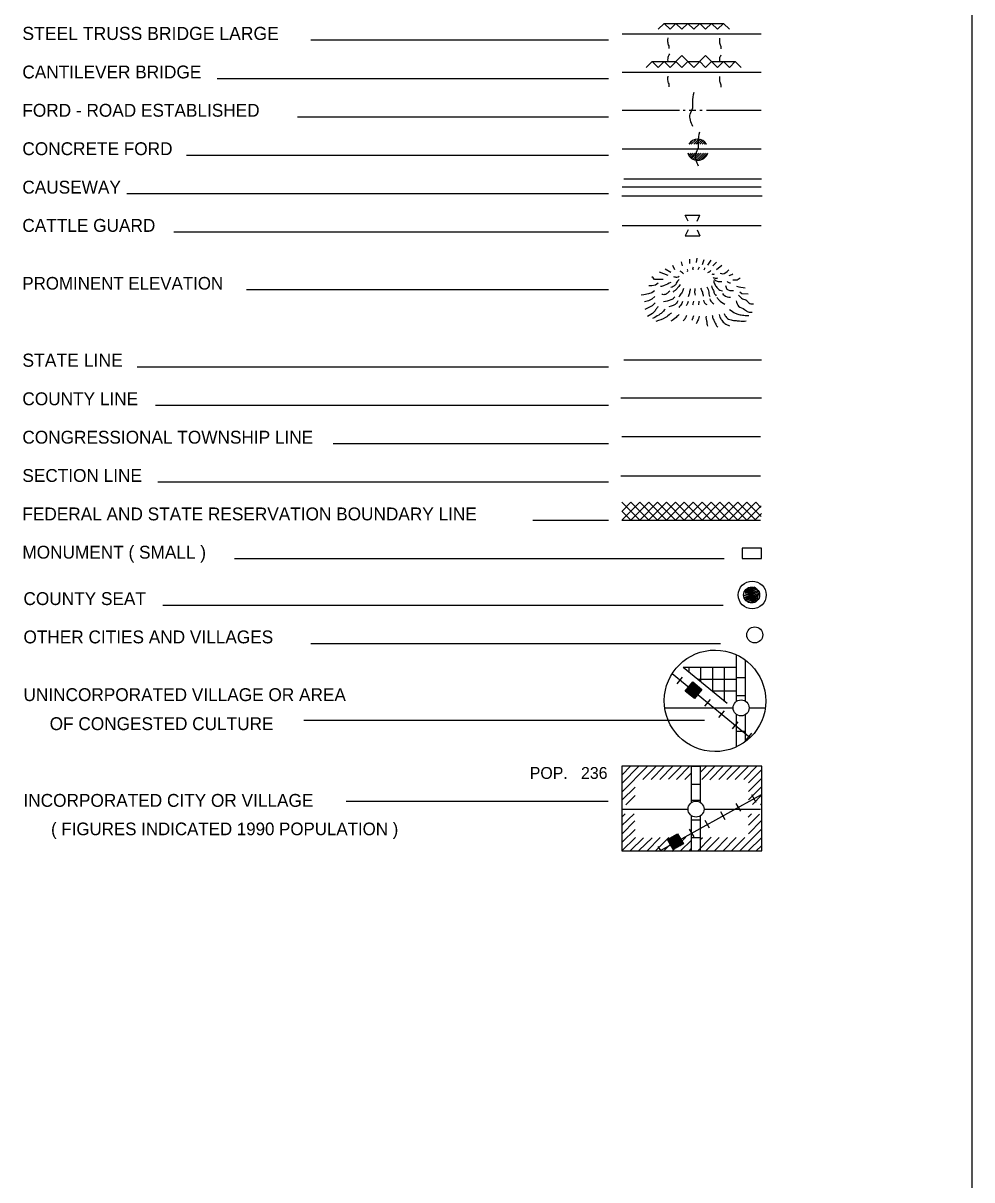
# Model space of a CAD drawing. Extents: x 1826985 to 2172499, y 15894647 to 16271025.
# Drawn here: x 2135925 to 2167851, y 15996417 to 16035351 of the extents above; entities that cross this region are included whole.
import ezdxf

# ---------------------------------------------------------------- set-up
doc = ezdxf.new("R2010")
doc.units = 0
doc.layers.add('L12', color=7, linetype='Continuous')
doc.layers.add('L23', color=7, linetype='Continuous')

msp = doc.modelspace()

# ---------------------------------------------------------------- linework, layer by layer
at = {"layer": 'L12'}
for p, q in [((2156084, 16034989), (2160757, 16034989)), ((2156084, 16033706), (2160757, 16033706)), ((2156084, 16032423), (2158017, 16032423)), ((2158133, 16032423), (2158207, 16032423)), ((2158333, 16032423), (2158560, 16032423)), ((2158692, 16032423), (2158777, 16032423)), ((2158919, 16032423), (2160757, 16032423)), ((2156084, 16031124), (2160757, 16031124)), ((2156084, 16029841), (2160757, 16029841)), ((2156084, 16028542), (2160757, 16028542)), ((2157515, 16012300), (2159817, 16012300)), ((2160361, 16012300), (2160899, 16012300)), ((2156058, 16008889), (2158302, 16008889)), ((2158840, 16008889), (2160741, 16008889))]:
    msp.add_line(p, q, dxfattribs=at)
at = {"layer": 'L23'}
for p, q in [((2167851, 16074403), (2167851, 15900731)), ((2157293, 16035143), (2157494, 16035343)), ((2157483, 16035343), (2159490, 16035343)), ((2157494, 16035343), (2157694, 16035143)), ((2157694, 16035143), (2157890, 16035343)), ((2157890, 16035343), (2158090, 16035143)), ((2158090, 16035143), (2158291, 16035343)), ((2158291, 16035343), (2158492, 16035143)), ((2158492, 16035143), (2158692, 16035343)), ((2158692, 16035343), (2158893, 16035143)), ((2158893, 16035143), (2159094, 16035343)), ((2159094, 16035343), (2159294, 16035143)), ((2159294, 16035143), (2159490, 16035343)), ((2159490, 16035343), (2159690, 16035143)), ((2145609, 16034784), (2155619, 16034784)), ((2156892, 16033859), (2157093, 16034060)), ((2157093, 16034060), (2157293, 16033859)), ((2157093, 16034060), (2157890, 16034060)), ((2157293, 16033859), (2157494, 16034060)), ((2157494, 16034060), (2157694, 16033859)), ((2157694, 16033859), (2158090, 16034261)), ((2157890, 16034060), (2158090, 16033859)), ((2158090, 16034261), (2158492, 16033859)), ((2158090, 16033859), (2158291, 16034060)), ((2158291, 16034060), (2158692, 16034060)), ((2158492, 16033859), (2158893, 16034261)), ((2158692, 16034060), (2158893, 16033859)), ((2158893, 16034261), (2159294, 16033859)), ((2158893, 16033859), (2159094, 16034060)), ((2159094, 16034060), (2159891, 16034060)), ((2159294, 16033859), (2159490, 16034060)), ((2159490, 16034060), (2159690, 16033859)), ((2159690, 16033859), (2159891, 16034060)), ((2159891, 16034060), (2160092, 16033859)), ((2142457, 16033490), (2155619, 16033490)), ((2145160, 16032201), (2155619, 16032201)), ((2158344, 16031277), (2158465, 16031409)), ((2158407, 16031277), (2158560, 16031425)), ((2158492, 16031277), (2158650, 16031436)), ((2158560, 16031277), (2158708, 16031436)), ((2158624, 16031277), (2158761, 16031409)), ((2158692, 16031277), (2158809, 16031394)), ((2158777, 16031277), (2158851, 16031357)), ((2158840, 16031277), (2158893, 16031325)), ((2158898, 16031277), (2158919, 16031293)), ((2141427, 16030908), (2155619, 16030908)), ((2158307, 16030961), (2158333, 16030976)), ((2158323, 16030908), (2158402, 16030976)), ((2158360, 16030866), (2158476, 16030976)), ((2158391, 16030834), (2158539, 16030976)), ((2158423, 16030802), (2158608, 16030976)), ((2158476, 16030776), (2158677, 16030976)), ((2158518, 16030749), (2158740, 16030976)), ((2158582, 16030744), (2158824, 16030976)), ((2158650, 16030734), (2158893, 16030976)), ((2158735, 16030749), (2158956, 16030976)), ((2156142, 16030110), (2160773, 16030110)), ((2139415, 16029614), (2155619, 16029614)), ((2156068, 16029535), (2160799, 16029535)), ((2158302, 16028690), (2158201, 16028891)), ((2158201, 16028891), (2158698, 16028891)), ((2158603, 16028690), (2158698, 16028891)), ((2140994, 16028326), (2155619, 16028326)), ((2158302, 16028389), (2158201, 16028194)), ((2158201, 16028194), (2158698, 16028194)), ((2158603, 16028389), (2158698, 16028194)), ((2143444, 16026383), (2155619, 16026383)), ((2156142, 16024022), (2160773, 16024022)), ((2139759, 16023785), (2155619, 16023785)), ((2156042, 16022734), (2160773, 16022734)), ((2140376, 16022491), (2155619, 16022491)), ((2146358, 16021197), (2155619, 16021197)), ((2156074, 16021440), (2160741, 16021440)), ((2156042, 16020115), (2160741, 16020115)), ((2140461, 16019909), (2155619, 16019909)), ((2156074, 16019222), (2156675, 16018626)), ((2156084, 16018631), (2156675, 16019222)), ((2156084, 16018927), (2156374, 16019222)), ((2156374, 16019222), (2156976, 16018626)), ((2156385, 16018631), (2156976, 16019222)), ((2156675, 16019222), (2157277, 16018626)), ((2156686, 16018631), (2157277, 16019222)), ((2156976, 16019222), (2157573, 16018626)), ((2156982, 16018631), (2157573, 16019222)), ((2157277, 16019222), (2157874, 16018626)), ((2157283, 16018631), (2157874, 16019222)), ((2157573, 16019222), (2158175, 16018626)), ((2157584, 16018631), (2158175, 16019222)), ((2157874, 16019222), (2158476, 16018626)), ((2157885, 16018631), (2158476, 16019222)), ((2158175, 16019222), (2158777, 16018626)), ((2158186, 16018631), (2158777, 16019222)), ((2158476, 16019222), (2159078, 16018626)), ((2158481, 16018631), (2159078, 16019222)), ((2158777, 16019222), (2159374, 16018626)), ((2158782, 16018631), (2159374, 16019222)), ((2159078, 16019222), (2159674, 16018626)), ((2159083, 16018631), (2159674, 16019222)), ((2159374, 16019222), (2159975, 16018626)), ((2159384, 16018631), (2159975, 16019222)), ((2159674, 16019222), (2160276, 16018626)), ((2159685, 16018631), (2160276, 16019222)), ((2159975, 16019222), (2160577, 16018626)), ((2159986, 16018631), (2160577, 16019222)), ((2160276, 16019222), (2160757, 16018742)), ((2160577, 16019222), (2160752, 16019048)), ((2156074, 16018927), (2156369, 16018631)), ((2160303, 16018647), (2160757, 16019101)), ((2160556, 16018631), (2160773, 16018842)), ((2155619, 16018615), (2153075, 16018615)), ((2156074, 16018626), (2160741, 16018626)), ((2143043, 16017327), (2159516, 16017327)), ((2140624, 16015764), (2159484, 16015764)), ((2145609, 16014475), (2159389, 16014475)), ((2159933, 16012532), (2159933, 16014090)), ((2160234, 16012532), (2160234, 16013905)), ((2157932, 16013108), (2158117, 16013340)), ((2158133, 16013673), (2159933, 16013673)), ((2158333, 16013525), (2158333, 16013673)), ((2158735, 16013182), (2158735, 16013673)), ((2159136, 16012881), (2159136, 16013673)), ((2159532, 16012532), (2159532, 16013673)), ((2159933, 16013324), (2160234, 16013324)), ((2158233, 16012891), (2158735, 16012939)), ((2158259, 16012918), (2158708, 16012965)), ((2158286, 16012949), (2158682, 16012992)), ((2158302, 16012976), (2158650, 16013018)), ((2158323, 16013007), (2158624, 16013034)), ((2158344, 16013034), (2158603, 16013055)), ((2158376, 16013066), (2158566, 16013081)), ((2158391, 16013092), (2158539, 16013097)), ((2158407, 16012738), (2158592, 16012976)), ((2158418, 16013113), (2158518, 16013124)), ((2158434, 16013139), (2158492, 16013139)), ((2158618, 16013271), (2159933, 16013271)), ((2158207, 16012865), (2158766, 16012923)), ((2158244, 16012849), (2158740, 16012897)), ((2158265, 16012823), (2158724, 16012875)), ((2158302, 16012801), (2158692, 16012838)), ((2158323, 16012780), (2158677, 16012817)), ((2158349, 16012759), (2158650, 16012791)), ((2158376, 16012733), (2158634, 16012765)), ((2158407, 16012706), (2158608, 16012733)), ((2158434, 16012691), (2158582, 16012706)), ((2158460, 16012664), (2158566, 16012675)), ((2158481, 16012648), (2158539, 16012648)), ((2158867, 16012358), (2159057, 16012590)), ((2159136, 16012875), (2159933, 16012875)), ((2159933, 16012722), (2160234, 16012722)), ((2159331, 16011983), (2159527, 16012205)), ((2145366, 16011888), (2158856, 16011888)), ((2159791, 16011598), (2159986, 16011830)), ((2159933, 16010990), (2159933, 16012083)), ((2160234, 16011175), (2160234, 16012083)), ((2159933, 16011524), (2160234, 16011524)), ((2160261, 16011217), (2160451, 16011450)), ((2156068, 16010035), (2156374, 16010351)), ((2156068, 16009755), (2156660, 16010351)), ((2156084, 16009480), (2156924, 16010330)), ((2156776, 16009892), (2157225, 16010341)), ((2157061, 16009897), (2157499, 16010341)), ((2157351, 16009892), (2157800, 16010351)), ((2157642, 16009908), (2158069, 16010330)), ((2157916, 16009897), (2158360, 16010351)), ((2158418, 16010341), (2158719, 16010341)), ((2158418, 16009121), (2158418, 16010341)), ((2158719, 16009132), (2158719, 16010341)), ((2158724, 16010140), (2158935, 16010357)), ((2158761, 16009892), (2159199, 16010341)), ((2159036, 16009881), (2159484, 16010341)), ((2159331, 16009897), (2159769, 16010341)), ((2159601, 16009892), (2160049, 16010341)), ((2159891, 16009892), (2160334, 16010341)), ((2160176, 16009892), (2160614, 16010341)), ((2160334, 16009776), (2160783, 16010225)), ((2158191, 16009897), (2158418, 16010114)), ((2160334, 16009491), (2160783, 16009940)), ((2156074, 16009200), (2156517, 16009633)), ((2158418, 16009739), (2158719, 16009739)), ((2160340, 16009206), (2160783, 16009660)), ((2146791, 16009163), (2155609, 16009163)), ((2156211, 16009042), (2156517, 16009359)), ((2158418, 16009200), (2158719, 16009200)), ((2160076, 16008831), (2159923, 16009089)), ((2160598, 16009121), (2160451, 16009380)), ((2160466, 16009047), (2160783, 16009375)), ((2160741, 16009047), (2160783, 16009089)), ((2156074, 16008630), (2156184, 16008741)), ((2156074, 16008340), (2156485, 16008741)), ((2158418, 16007489), (2158418, 16008672)), ((2158719, 16007489), (2158719, 16008672)), ((2159548, 16008540), (2159400, 16008799)), ((2160324, 16008630), (2160440, 16008741)), ((2160334, 16008355), (2160709, 16008730)), ((2156074, 16008054), (2156506, 16008498)), ((2158418, 16008540), (2158719, 16008540)), ((2159025, 16008250), (2158877, 16008509)), ((2160334, 16008065), (2160773, 16008509)), ((2156068, 16007489), (2156528, 16007938)), ((2156084, 16007780), (2156517, 16008213)), ((2156348, 16007489), (2156802, 16007933)), ((2156649, 16007500), (2157093, 16007933)), ((2156924, 16007489), (2157367, 16007938)), ((2157209, 16007489), (2157658, 16007938)), ((2157494, 16007500), (2157927, 16007933)), ((2157626, 16007838), (2157642, 16007891)), ((2157642, 16007806), (2157673, 16007907)), ((2157658, 16007780), (2157700, 16007922)), ((2157673, 16007759), (2157731, 16007938)), ((2157700, 16007717), (2157768, 16007965)), ((2157716, 16007680), (2157800, 16007981)), ((2157731, 16007658), (2157826, 16007996)), ((2157742, 16007621), (2157858, 16008007)), ((2157758, 16007474), (2158228, 16007949)), ((2157768, 16007590), (2157890, 16008033)), ((2157784, 16007558), (2157916, 16008039)), ((2157800, 16007532), (2157948, 16008065)), ((2157826, 16007548), (2157969, 16008033)), ((2157974, 16007664), (2157826, 16007933)), ((2157858, 16007563), (2157985, 16008007)), ((2157890, 16007585), (2158001, 16007965)), ((2157927, 16007600), (2158017, 16007938)), ((2157948, 16007616), (2158032, 16007907)), ((2157985, 16007632), (2158048, 16007880)), ((2158502, 16007959), (2158349, 16008223)), ((2158418, 16007938), (2158719, 16007938)), ((2158618, 16007484), (2159078, 16007949)), ((2158698, 16007859), (2158782, 16007938)), ((2158909, 16007500), (2159352, 16007938)), ((2159194, 16007489), (2159632, 16007938)), ((2159469, 16007484), (2159923, 16007938)), ((2159769, 16007505), (2160208, 16007938)), ((2160044, 16007489), (2160767, 16008223)), ((2160324, 16007489), (2160767, 16007933)), ((2157383, 16007500), (2157298, 16007643)), ((2158017, 16007658), (2158075, 16007849)), ((2158043, 16007664), (2158090, 16007817)), ((2158059, 16007500), (2158402, 16007838)), ((2158075, 16007680), (2158106, 16007790)), ((2158101, 16007701), (2158117, 16007759)), ((2158333, 16007484), (2158407, 16007563)), ((2160598, 16007489), (2160773, 16007658))]:
    msp.add_line(p, q, dxfattribs=at)
for points in [[(2158360, 16027264), (2158365, 16027407)], [(2158582, 16027291), (2158608, 16027444)], [(2158782, 16027227), (2158840, 16027391)], [(2158967, 16027206), (2159078, 16027375)], [(2157626, 16026858), (2157335, 16026969)], [(2157716, 16026958), (2157536, 16027074)], [(2157858, 16027048), (2157784, 16027190)], [(2158117, 16027185), (2158085, 16027322)], [(2159136, 16027185), (2159257, 16027301)], [(2159257, 16027058), (2159442, 16027201)], [(2157298, 16026594), (2157209, 16026536), (2157082, 16026509), (2156976, 16026509)], [(2157467, 16026726), (2157177, 16026726), (2157124, 16026773), (2157082, 16026810)], [(2159685, 16026858), (2159775, 16026889), (2159806, 16026916)], [(2159806, 16026710), (2159949, 16026710), (2160060, 16026773)], [(2157177, 16026340), (2157082, 16026277), (2156966, 16026235), (2156818, 16026208), (2156723, 16026198)], [(2159933, 16026499), (2160007, 16026472), (2160224, 16026441)], [(2160044, 16026309), (2160107, 16026256), (2160319, 16026240)], [(2157182, 16026150), (2157082, 16026060), (2156966, 16026008), (2156834, 16025965)], [(2157193, 16025934), (2157093, 16025833), (2156982, 16025781), (2156850, 16025717)], [(2160282, 16016292), (2160551, 16016366), (2160261, 16016281), (2160577, 16016339), (2160239, 16016234), (2160577, 16016318), (2160583, 16016323), (2160202, 16016207), (2160641, 16016292), (2160224, 16016160), (2160657, 16016239), (2160192, 16016091), (2160678, 16016207), (2160181, 16016007), (2160678, 16016149), (2160234, 16015991), (2160683, 16016107), (2160234, 16015922), (2160641, 16016049), (2160324, 16015880), (2160625, 16015991), (2160424, 16015864), (2160625, 16015943), (2160657, 16016065), (2160239, 16015964)], [(2157768, 16013456), (2160393, 16011307)], [(2158133, 16013673), (2159616, 16012458)], [(2157594, 16010341), (2156068, 16010341), (2156068, 16007489), (2160783, 16007489), (2160783, 16010341), (2157594, 16010341)], [(2157378, 16007505), (2160773, 16009390)]]:
    msp.add_lwpolyline(points, dxfattribs=at)
for points in [[(2160767, 16017327), (2160767, 16017681), (2160118, 16017681), (2160118, 16017327)], [(2158207, 16012865), (2158460, 16013176), (2158766, 16012923), (2158518, 16012617)], [(2157800, 16007532), (2157610, 16007875), (2157948, 16008065), (2158143, 16007722)]]:
    msp.add_lwpolyline(points, close=True, dxfattribs=at)
for centre, radius in [((2160459, 16016103), 469), ((2160441, 16016103), 269), ((2160545, 16014760), 269), ((2160086, 16012303), 269), ((2158569, 16008895), 269)]:
    msp.add_circle(centre, radius, dxfattribs=at)
for start, end in [(33.1356, 146.8644), (198.6495, 341.3505)]:
    msp.add_arc((2158625, 16031088), 355, start, end, dxfattribs=at)
msp.add_ellipse((2159209, 16012541), major_axis=(-10, -1709), ratio=0.999925, dxfattribs=at)
for points in [[(2157668, 16034493), (2157668, 16034556), (2157626, 16034683), (2157626, 16034842), (2157626, 16034852)], [(2159416, 16034483), (2159416, 16034551), (2159374, 16034678), (2159374, 16034831), (2159374, 16034842)], [(2157626, 16034076), (2157626, 16034166), (2157684, 16034319)], [(2159368, 16034076), (2159368, 16034166), (2159416, 16034282)], [(2157668, 16033210), (2157668, 16033273), (2157626, 16033400), (2157626, 16033558), (2157626, 16033569)], [(2159416, 16033199), (2159416, 16033268), (2159374, 16033390), (2159374, 16033548), (2159374, 16033558)], [(2158460, 16031869), (2158376, 16032291), (2158460, 16032502), (2158460, 16032698), (2158508, 16033025)], [(2158650, 16030533), (2158566, 16030961), (2158650, 16031167), (2158650, 16031367), (2158698, 16031689)], [(2158143, 16026916), (2158085, 16026974), (2158032, 16027006)], [(2158286, 16026990), (2158286, 16027043), (2158275, 16027048)], [(2158476, 16027048), (2158465, 16027101), (2158481, 16027148)], [(2158634, 16027058), (2158666, 16027101), (2158682, 16027143)], [(2158835, 16027043), (2158851, 16027069), (2158867, 16027116)], [(2158967, 16026958), (2159041, 16027000), (2159067, 16027032)], [(2159384, 16026932), (2159458, 16026916), (2159669, 16027043)], [(2157726, 16026625), (2157499, 16026515), (2157378, 16026483)], [(2158006, 16026715), (2157974, 16026699), (2157885, 16026557), (2157800, 16026483), (2157726, 16026451)], [(2158032, 16026557), (2157985, 16026483), (2157911, 16026393), (2157826, 16026324), (2157790, 16026298)], [(2158006, 16026826), (2157927, 16026789), (2157826, 16026816)], [(2159099, 16026911), (2159152, 16026900), (2159194, 16026916)], [(2159141, 16026784), (2159183, 16026773), (2159300, 16026773)], [(2159157, 16026694), (2159194, 16026573), (2159273, 16026456), (2159368, 16026367), (2159458, 16026340)], [(2159173, 16026726), (2159284, 16026668), (2159432, 16026657)], [(2159616, 16026668), (2159690, 16026610), (2159733, 16026610)], [(2157684, 16026335), (2157626, 16026282), (2157541, 16026219), (2157415, 16026219)], [(2158143, 16026414), (2158101, 16026293), (2158017, 16026177), (2157985, 16026124)], [(2158376, 16026409), (2158344, 16026266), (2158307, 16026140)], [(2158534, 16026414), (2158523, 16026293), (2158539, 16026192)], [(2158724, 16026425), (2158782, 16026293), (2158809, 16026161)], [(2158935, 16026472), (2158999, 16026293), (2159014, 16026192), (2159041, 16026150)], [(2159094, 16026509), (2159110, 16026425), (2159152, 16026351), (2159194, 16026235), (2159252, 16026177)], [(2159458, 16026251), (2159511, 16026192), (2159733, 16026124)], [(2159558, 16026515), (2159611, 16026398), (2159828, 16026351)], [(2160002, 16026192), (2160134, 16026076), (2160276, 16026018), (2160350, 16025934), (2160498, 16025902)], [(2157293, 16025807), (2157225, 16025722), (2157151, 16025622), (2156939, 16025474)], [(2157853, 16026140), (2157816, 16026092), (2157726, 16026034), (2157473, 16025965)], [(2157958, 16026002), (2157916, 16025923), (2157652, 16025807)], [(2158117, 16025981), (2158090, 16025918), (2157985, 16025775)], [(2158307, 16025981), (2158286, 16025918), (2158233, 16025833)], [(2158481, 16025992), (2158465, 16025902), (2158450, 16025860)], [(2158661, 16025992), (2158661, 16025950), (2158650, 16025865)], [(2158819, 16026023), (2158851, 16025939), (2158935, 16025881)], [(2159036, 16026066), (2159067, 16025992), (2159168, 16025907)], [(2159273, 16026119), (2159331, 16026039), (2159542, 16025891)], [(2159917, 16026008), (2160002, 16025823), (2160202, 16025717), (2160324, 16025633), (2160461, 16025622)], [(2157526, 16025717), (2157415, 16025601), (2157314, 16025527), (2157108, 16025406)], [(2157742, 16025601), (2157700, 16025564), (2157541, 16025443), (2157219, 16025311)], [(2158001, 16025548), (2157900, 16025448), (2157726, 16025316)], [(2158249, 16025506), (2158207, 16025416), (2158133, 16025326)], [(2158481, 16025501), (2158444, 16025385), (2158423, 16025348)], [(2158677, 16025490), (2158650, 16025400), (2158592, 16025268), (2158576, 16025231)], [(2158909, 16025490), (2158909, 16025390), (2158919, 16025358), (2158935, 16025226), (2158956, 16025157)], [(2159115, 16025527), (2159136, 16025416), (2159194, 16025300), (2159231, 16025216), (2159300, 16025115)], [(2159352, 16025548), (2159374, 16025458), (2159432, 16025348), (2159542, 16025242), (2159690, 16025168)], [(2159511, 16025575), (2159569, 16025474), (2159706, 16025374), (2159875, 16025342), (2160033, 16025326), (2160261, 16025326)], [(2159701, 16025717), (2159891, 16025585), (2160007, 16025548), (2160181, 16025517), (2160350, 16025506)]]:
    msp.add_spline(points, degree=3, dxfattribs=at)

# ---------------------------------------------------------------- texts
for s, height, p in [('STEEL TRUSS BRIDGE LARGE', 441.61, (2135899, 16034784)), ('CANTILEVER BRIDGE', 433.31, (2135899, 16033490)), ('FORD - ROAD ESTABLISHED', 433.31, (2135899, 16032201)), ('CONCRETE FORD', 433.31, (2135899, 16030908)), ('CAUSEWAY', 433.3, (2135899, 16029614)), ('CATTLE GUARD', 433.31, (2135899, 16028326)), ('PROMINENT ELEVATION', 425.01, (2135899, 16026383)), ('STATE LINE', 441.6, (2135899, 16023785)), ('COUNTY LINE', 433.31, (2135899, 16022491)), ('CONGRESSIONAL TOWNSHIP LINE', 433.31, (2135899, 16021197)), ('SECTION LINE', 433.31, (2135899, 16019909)), ('FEDERAL AND STATE RESERVATION BOUNDARY LINE', 433.31, (2135899, 16018615)), ('MONUMENT ( SMALL )', 433.31, (2135899, 16017327)), ('COUNTY SEAT', 433.31, (2135936, 16015764)), ('OTHER CITIES AND VILLAGES', 433.31, (2135936, 16014475)), ('UNINCORPORATED VILLAGE OR AREA', 433.31, (2135936, 16012532)), ('OF CONGESTED CULTURE', 433.31, (2136818, 16011555)), ('POP.   236', 400, (2152974, 16009913)), ('INCORPORATED CITY OR VILLAGE', 433.31, (2135936, 16008973)), ('( FIGURES INDICATED 1990 POPULATION )', 425.01, (2136865, 16008018))]:
    msp.add_text(s, height=height, dxfattribs=at).set_placement(p)

doc.saveas('drawing.dxf')
